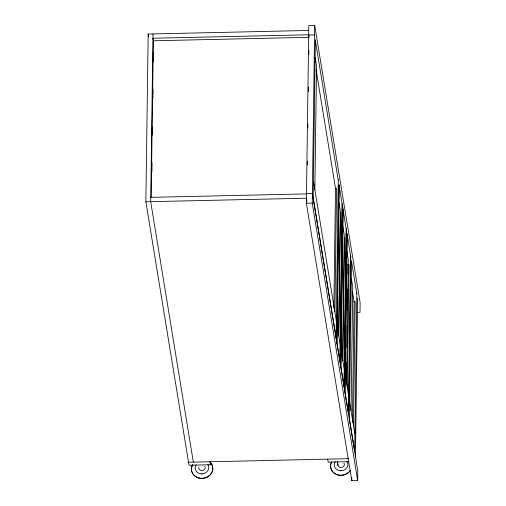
<?xml version="1.0" encoding="UTF-8"?>
<svg xmlns="http://www.w3.org/2000/svg" width="506" height="506" viewBox="0 0 506 506"><rect width="100%" height="100%" fill="white"/><g stroke="black" fill="none" stroke-linecap="round" stroke-linejoin="round"><path stroke-width="0.76" d="M210.464 461.681L210.42 464.767L189.016 465.248L145.867 201.774L148.176 34.035L308.736 30.461M152.995 33.927L150.687 201.666L193.336 462.123M151.193 197.523L153.35 40.777L309.09 37.311M151.926 172.129L152.059 162.673M152.439 135.108L152.559 126.443M152.945 98.082L153.065 89.417M153.444 61.852L153.577 52.396M306.491 193.646L312.379 193.52L357.818 470.985L357.685 480.567L351.796 480.7L306.358 203.235L308.805 25.433L314.694 25.3L360.133 302.765L360 312.354L357.053 312.417M307.338 164.918L307.389 160.978M307.844 127.891L307.901 123.957M308.344 91.662L308.407 86.937M308.856 54.642L308.907 50.701M357.685 480.567L312.246 203.102L314.694 25.3M313.17 198.346L315.352 39.708M314.852 189.655L316.554 66.008L315.168 57.564M333.865 308.072L335.516 188.358L316.123 69.929M334.883 311.981L336.585 188.333L335.111 188.371M336.085 338.28L338.267 179.649M336.876 343.106L339.058 184.475M338.558 334.422L340.26 210.774L338.875 202.33M338.837 336.11L340.538 212.463M340.038 362.41L342.22 203.779L343.011 208.605L340.829 367.236M342.511 358.552L344.213 234.904L342.828 226.46M342.904 360.961L344.605 237.314M344.105 387.261L346.287 228.63M344.896 392.087L347.078 233.456M346.351 384.313L346.654 362.258M346.863 347.299L347.167 325.244M347.369 310.279L347.666 289.015M347.869 274.056L348.002 264.6M346.578 383.403L348.28 259.755L346.895 251.311M347.369 388.228L349.07 264.581L347.597 264.613M348.571 414.528L350.753 255.891M349.361 419.354L351.543 260.716M351.044 410.663L352.745 287.016L351.36 278.572M352.429 422.257L354.086 301.759L352.435 291.69M351.796 480.7L351.834 477.753M353.454 425.382L355.155 301.734L353.681 301.766M354.655 451.681L356.838 293.05M355.446 456.507L357.628 297.876M201.369 473.932L201.869 473.863A6.869 6.116 -9.3 0 0 207.928 464.533M340.519 470.839L341.019 470.77A6.869 6.116 -9.3 0 0 347.078 461.434M314.561 34.882L308.673 35.015L308.932 36.577M150.744 197.353L306.491 193.887M145.867 201.774L306.427 198.2L306.94 201.318M306.358 203.235L312.246 203.102M188.523 462.231L348.318 458.676M348.811 461.693L328.166 462.149L327.673 459.132M315.402 40.79L338.198 180.01M351.594 261.798L356.768 293.404M308.932 36.337L308.679 34.775L152.939 38.241L153.59 42.219M313.467 181.211L336.269 320.431M337.173 325.978L340.215 344.554M341.126 350.108L344.289 369.405M345.193 374.959L348.754 396.672M349.659 402.219L354.839 433.825M313.239 197.985L336.035 337.205M349.431 418.993L354.605 450.599M337.357 461.624L337.97 465.381A3.219 2.865 -9.3 0 0 341.405 467.487A3.219 2.865 -9.3 0 0 344.314 464.635L344.232 463.888A3.219 2.865 -9.3 0 0 343.941 463.192M148.176 34.035L148.562 36.375M209.927 461.757L210.42 464.767M337.97 465.381L337.894 464.635A3.219 2.865 -9.3 0 1 338.033 463.894M198.883 466.987A3.219 2.865 -9.3 0 0 198.744 467.734L198.82 468.48A3.219 2.865 -9.3 0 0 202.255 470.58A3.219 2.865 -9.3 0 0 205.158 467.727L205.082 466.981A3.219 2.865 -9.3 0 0 204.791 466.292M210.243 462.206A10.734 9.557 -9.3 0 1 210.072 474.843A10.734 9.557 -9.3 0 1 196.056 476.804A10.734 9.557 -9.3 0 1 192.571 464.679M210.281 462.433A10.734 9.557 -9.3 0 1 210.11 475.077A10.734 9.557 -9.3 0 1 196.094 477.038A10.734 9.557 -9.3 0 1 192.609 464.906M201.869 473.863A6.869 6.116 -9.3 0 1 196.062 464.799M350.468 470.194A10.734 9.557 -9.3 0 1 336.098 474.173A10.734 9.557 -9.3 0 1 331.721 461.58M350.127 470.966A10.734 9.557 -9.3 0 1 336.142 474.407A10.734 9.557 -9.3 0 1 331.462 462.395M341.019 470.77A6.869 6.116 -9.3 0 1 335.212 461.7M339.109 185.557L336.945 342.752L339.988 361.328L342.151 204.133L339.109 185.557M343.055 209.686L340.892 366.882L344.055 386.179L346.218 228.984L343.055 209.686M347.129 234.537L344.965 391.733L348.52 413.446L350.683 256.251L347.129 234.537"/></g></svg>
